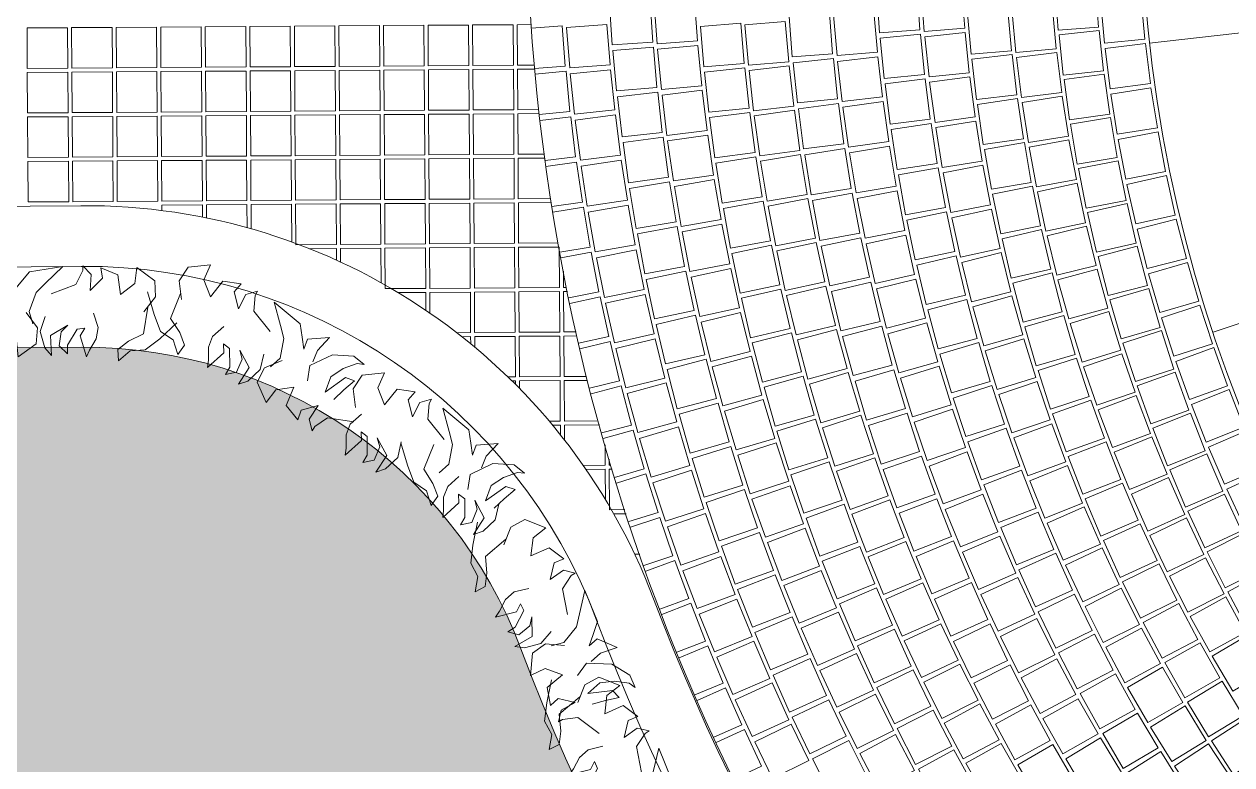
# Model space of a CAD drawing. Header units: millimetres. Extents: x -225363 to 347188, y -782467 to 813415.
# Drawn here: x 12690 to 15672, y 13526 to 15356 of the extents above; entities that cross this region are included whole.
import ezdxf

# ---------------------------------------------------------------- set-up
doc = ezdxf.new("R2010")
doc.units = ezdxf.units.MM
doc.layers.add('Xref SCN', color=8, linetype='Continuous', lineweight=0)

# ---------------------------------------------------------------- blocks, each defined once
blk = doc.blocks.new('*U32')
at = {"layer": 'Xref SCN'}
blk.add_lwpolyline([(0, -149.9999999999991), (0, 150)], dxfattribs=at)
blk = doc.blocks.new('*U33')
at = {"layer": 'Xref SCN', "lineweight": -2}
for p, rotation in [((65524.35221361653, 1802.479333716769), 96), ((65669.96123351148, 1117.442754507341), 108)]:
    blk.add_blockref('*U32', p, dxfattribs=dict(at, rotation=rotation))
blk = doc.blocks.new('A$C2f154b3d')
at = {"layer": 'Xref SCN'}
blk.add_circle((3499.99472096446, 3499.998387015396), 3499.999999999962, dxfattribs=at)
at = {"layer": 'Xref SCN', "rotation": 0.385556068999002}
blk.add_blockref('*U33', (-65339.96131401393, 884.0535639935115), dxfattribs=at)
blk = doc.blocks.new('tre')
at = {"layer": 'Xref SCN', "ltscale": 100}
for points in [[(220, 3680), (-60, 3640), (-140, 3480), (-230, 3370), (-350, 3380), (-240, 3500), (-230, 3660), (-110, 3810), (60, 3990)], [(350, 2660), (450, 2920), (600, 2990), (650, 2990), (560, 3080), (390, 3070), (520, 3200), (630, 3180), (560, 3360), (350, 3390), (470, 3540), (640, 3560), (500, 3750), (330, 3760), (170, 3640)], [(150, 3110), (0, 3160), (-120, 3140), (-240, 3070), (-310, 3040), (-90, 2970), (-10, 3020), (-20, 2940), (-190, 2840), (-280, 2840), (-200, 2750), (-50, 2770), (20, 2840), (-90, 2660), (-300, 2670), (-220, 2600), (-50, 2550), (110, 2600)], [(300, 2110), (430, 2130), (610, 2090), (480, 2280), (370, 2260), (470, 2340), (580, 2430), (640, 2780), (460, 2600), (360, 2500), (160, 2430), (30, 2470)], [(-30, 1420), (-130, 1680), (-280, 1750), (-330, 1750), (-240, 1840), (-70, 1830), (-200, 1960), (-310, 1940), (-240, 2120), (-30, 2150), (-150, 2300), (-320, 2320), (-180, 2510), (-10, 2520), (150, 2400)], [(70, 1720), (210, 1680), (350, 1630), (330, 1730), (90, 1840), (260, 1870), (400, 1800), (520, 1700), (550, 1630), (570, 1770), (470, 1970), (250, 2120), (100, 2060)], [(290, 500), (390, 760), (540, 830), (590, 830), (500, 920), (330, 910), (460, 1040), (570, 1020), (500, 1200), (290, 1230), (410, 1380), (580, 1400), (440, 1590), (270, 1600), (110, 1480)], [(80, 1390), (-70, 1440), (-190, 1420), (-310, 1350), (-380, 1320), (-160, 1250), (-80, 1300), (-90, 1220), (-260, 1120), (-350, 1120), (-270, 1030), (-120, 1050), (-50, 1120), (-160, 940), (-370, 950), (-290, 880), (-120, 830), (40, 880)], [(190, 570), (-90, 530), (-170, 370), (-260, 260), (-380, 270), (-270, 390), (-260, 550), (-140, 700), (30, 880)], [(230, 10), (360, 30), (540, -10), (410, 180), (300, 160), (400, 240), (510, 330), (570, 680), (390, 500), (290, 400), (90, 330), (-40, 370)], [(30, 170), (-120, 220), (-240, 200), (-360, 130), (-430, 100), (-210, 30), (-130, 80), (-140, 0), (-310, -100), (-400, -100), (-320, -190), (-170, -170), (-100, -100), (-210, -280), (-420, -270), (-340, -340), (-170, -390), (-10, -340)], [(-70, -320), (70, -360), (210, -410), (190, -310), (-50, -200), (120, -170), (260, -240), (380, -340), (410, -410), (430, -270), (330, -70), (110, 80), (-40, 20)]]:
    blk.add_lwpolyline(points, dxfattribs=at)
blk = doc.blocks.new('A$Cf999fc33')
at = {"layer": 'Xref SCN', "ltscale": 100}
for points in [[(73.84272275096737, 192.008942775894), (72.93718290980905, 226.0811261450872), (69.76450756634586, 260.7363810978131), (91.2697194244247, 250.3713942577597), (102.2144919480197, 189.5463547789259), (118.9281153751072, 226.3384435711778), (111.2211690265685, 262.1598416908528), (95.54667300335132, 295.1961835560505), (81.42593923630193, 306.0790911481017), (114.3319794384297, 302.4503599841264), (153.8439736538567, 268.1175732889678), (175.0234313544352, 209.4945184811368), (152.6745445868, 178.9859154444421)], [(175.6716537694447, 221.4132675771834), (187.7858553600963, 249.7198859428754), (189.2126018530689, 292.8606113221613), (224.7082458152436, 252.3094897029805), (213.7601873916574, 228.5371423423057), (237.7279872468207, 246.543924699421), (264.545994187938, 266.2347709755995), (347.394166277023, 259.4300785681698), (296.0904387286864, 229.1169280259055), (267.5883678684477, 212.2762888357393), (240.0569876809604, 171.0150798699469), (241.5455991055351, 139.2100320032914)], [(303.2794643251691, 200.6800079972018), (368.0557032255456, 208.1915018513682), (392.6717254957184, 238.1170333045884), (395.5870834132656, 249.4527108171606), (410.7436586844269, 223.8008470429922), (398.5643062624149, 185.8426150837331), (435.6169983805157, 207.7354460309143), (437.4965147939511, 233.8400797256036), (474.2234527547844, 207.474842704949), (468.7803560087923, 158.1157824016409), (509.7842475485522, 176.5753346793354), (524.230735473102, 213.9504950550618), (559.1433078518603, 171.1322379333433), (551.4982264349237, 132.0078628070769), (514.963455068646, 102.7305537688662)], [(-0.002058159559965134, 186.8297352558002), (53.11274907086045, 148.9985190596199), (60.23662383598275, 110.9099854374072), (57.32126591843553, 99.57430792483501), (82.97312969248742, 114.7308831959381), (90.61821110942401, 153.8552583222045), (112.5110420566052, 116.8025662039872), (101.5629836332519, 93.03021884331247), (146.4529237628449, 98.4048788578948), (165.4988335240632, 144.2655096602393), (192.5090070597362, 108.3138098775526), (187.1310611451045, 68.60636316775344), (238.3696378620807, 89.26790011645062), (250.5489902840927, 127.2261320757098), (232.672509589931, 170.4971591179492)], [(393.6391302684788, 129.0990766893956), (396.2287340285257, 92.17668623419013), (384.6976040215231, 66.13720337097766), (361.8307965018321, 43.01307842531241), (350.9478889098391, 28.89234465820482), (347.9055152290966, 82.8508267980651), (363.9057654098142, 98.07255290064495), (345.1856098060962, 100.4699900661362), (312.6020378614776, 67.75940235843882), (307.3543936100323, 47.35518283577403), (291.6147467554547, 70.73991110740462), (304.895091512939, 103.5808004781138), (324.8465411150828, 115.3692479112069), (277.624314651126, 100.9260458865901), (267.6469469002914, 52.73312875028932), (256.4415710505564, 74.95171385491267), (255.0181104575749, 116.4083753151353), (275.6829333060887, 149.7671854379005)], [(526.9473549963441, 111.7339449474239), (501.5528086482082, 50.58643721102271), (460.6140679400414, 41.77849852695363), (430.4279331606813, 27.7880664227996), (425.6982096612919, -0.0006311908946372569), (459.3176231100224, 17.94100033480208), (496.1748627335764, 10.87899050128181), (537.1787542733364, 29.33854277891805), (587.8994102382567, 57.38455781870289)]]:
    blk.add_lwpolyline(points, dxfattribs=at)
blk = doc.blocks.new('*U68')
at = {"layer": 'Xref SCN'}
blk.add_lwpolyline([(0, -149.9999999999991), (0, 150)], dxfattribs=at)
blk = doc.blocks.new('*U69')
at = {"layer": 'Xref SCN', "lineweight": -2}
for p, rotation in [((65524.35221361653, 1802.479333716769), 96), ((65669.96123351148, 1117.442754507341), 108)]:
    blk.add_blockref('*U68', p, dxfattribs=dict(at, rotation=rotation))
blk = doc.blocks.new('*U62')
at = {"layer": 'Xref SCN', "ltscale": 3}
blk.add_lwpolyline([(-50, 50), (50, 50), (50, -50), (-50, -50)], close=True, dxfattribs=at)
blk = doc.blocks.new('*U53')
at = {"layer": 'Xref SCN', "lineweight": -2}
for p, rotation in [((1119437.149591485, 397969.6295839106), 95.40000000000002), ((1119449.421848792, 397858.4688678356), 97.2), ((1119465.179692953, 397747.7484837813), 99.00000000000001), ((1119484.407572878, 397637.5776993993), 100.8), ((1119507.08651297, 397528.0652399528), 102.6), ((1119533.194131854, 397419.3191810176), 104.4), ((1119562.704664462, 397311.4468418249), 106.2), ((1119595.588987461, 397204.5546793497), 108), ((1119631.814647995, 397098.7481832513), 109.8), ((1119671.345895709, 396994.131771767), 111.6000000000001), ((1119714.143718037, 396890.8086886647), 113.4), ((1119760.165878693, 396788.8809013529), 115.2)]:
    blk.add_blockref('*U62', p, dxfattribs=dict(at, rotation=rotation))
blk = doc.blocks.new('*U54')
at = {"layer": 'Xref SCN', "ltscale": 3}
blk.add_lwpolyline([(-50, 50), (50, 50), (50, -50), (-50, -50)], close=True, dxfattribs=at)
blk = doc.blocks.new('*U55')
at = {"layer": 'Xref SCN', "lineweight": -2}
for p, rotation in [((1119323.854152624, 398000.4796219468), 94.28571428571426), ((1119334.590683368, 397891.2000622711), 95.99999999999999), ((1119348.591557758, 397782.2906009206), 97.71428571428568), ((1119365.844243115, 397673.8487266132), 99.4285714285714), ((1119386.333295949, 397565.9715095129), 101.1428571428571), ((1119410.040375783, 397458.7555143393), 102.8571428571428), ((1119436.94426157, 397352.2967139286), 104.5714285714286), ((1119467.020870688, 397246.6904033251), 106.2857142857142), ((1119500.2432805, 397142.0311144795), 108), ((1119536.581752448, 397038.4125316296), 109.7142857142857), ((1119576.003758678, 396935.9274074404), 111.4285714285714), ((1119618.474011157, 396834.667479978), 113.1428571428571), ((1119663.954493257, 396734.7233905913), 114.8571428571428), ((1119712.404493786, 396636.1846027761), 116.5714285714285), ((1119763.780643431, 396539.1393220928), 118.2857142857142)]:
    blk.add_blockref('*U54', p, dxfattribs=dict(at, rotation=rotation))
blk = doc.blocks.new('*U56')
at = {"layer": 'Xref SCN', "ltscale": 3}
blk.add_lwpolyline([(-50, 50), (50, 50), (50, -50), (-50, -50)], close=True, dxfattribs=at)
blk = doc.blocks.new('*U57')
at = {"layer": 'Xref SCN', "lineweight": -2}
for p, rotation in [((1119218.386860581, 397946.1764274721), 95.4418604651163), ((1119230.468357961, 397836.375865186), 97.11627906976747), ((1119245.753064439, 397726.9752079432), 98.79069767441864), ((1119264.227927056, 397618.0678826222), 100.4651162790698), ((1119285.877168496, 397509.7468948018), 102.1395348837209), ((1119310.682300559, 397402.1047493354), 103.8139534883721), ((1119338.622139955, 397295.2333713532), 105.4883720930233), ((1119369.672826388, 397189.2240277588), 107.1627906976745), ((1119403.807842936, 397084.1672492884), 108.8372093023256), ((1119440.998038695, 396980.1527531991), 110.5116279069768), ((1119481.211653673, 396877.2693666509), 112.1860465116279), ((1119524.414345916, 396775.6049508495), 113.8604651162791), ((1119570.569220831, 396675.2463260139), 115.5348837209303), ((1119619.636862696, 396576.2791972329), 117.2093023255814), ((1119671.575368319, 396478.7880812741), 118.8837209302326), ((1119726.340382827, 396382.8562344072), 120.5581395348838)]:
    blk.add_blockref('*U56', p, dxfattribs=dict(at, rotation=rotation))
blk = doc.blocks.new('*U58')
at = {"layer": 'Xref SCN', "ltscale": 3}
blk.add_lwpolyline([(-50, 50), (50, 50), (50, -50), (-50, -50)], close=True, dxfattribs=at)
blk = doc.blocks.new('*U59')
at = {"layer": 'Xref SCN', "lineweight": -2}
for p, rotation in [((1119108.18700267, 397941.8784444159), 94.90909090909096), ((1119120.125977262, 397831.4241427898), 96.5454545454546), ((1119135.214221703, 397721.3558151849), 98.18181818181824), ((1119153.439429803, 397611.7632349081), 99.81818181818184), ((1119174.786736822, 397502.7357872397), 101.4545454545455), ((1119199.238731589, 397394.3623965299), 103.0909090909091), ((1119226.775470707, 397286.7314536707), 104.7272727272728), ((1119257.374494816, 397179.9307440029), 106.3636363636364), ((1119291.010846915, 397074.047375717), 108), ((1119327.65709271, 396969.1677088072), 109.6363636363637), ((1119367.283343, 396865.3772846341), 111.2727272727273), ((1119409.857278044, 396762.7607561563), 112.909090909091), ((1119455.344173933, 396661.4018188865), 114.5454545454546), ((1119503.7069309, 396561.3831426275), 116.1818181818182), ((1119554.906103587, 396462.7863040466), 117.8181818181819), ((1119608.899933215, 396365.6917201395), 119.4545454545455), ((1119665.644381642, 396270.1785826414), 121.0909090909091), ((1119725.093167282, 396176.3247934372), 122.7272727272727)]:
    blk.add_blockref('*U58', p, dxfattribs=dict(at, rotation=rotation))
blk = doc.blocks.new('*U60')
at = {"layer": 'Xref SCN', "ltscale": 3}
blk.add_lwpolyline([(-50, 50), (50, 50), (50, -50), (-50, -50)], close=True, dxfattribs=at)
blk = doc.blocks.new('*U61')
at = {"layer": 'Xref SCN', "lineweight": -2}
for p, rotation in [((1118993.139176564, 397997.7790668172), 94.4), ((1119003.262603998, 397886.5413262538), 95.99999999999999), ((1119016.488024466, 397775.6296182959), 97.6), ((1119032.80512518, 397665.1304285571), 99.19999999999999), ((1119052.201182557, 397555.1299209815), 100.8), ((1119074.661072135, 397445.7138706562), 102.4), ((1119100.167280368, 397336.9675969258), 104), ((1119128.699918281, 397228.9758968634), 105.6), ((1119160.236736982, 397121.8229791482), 107.2), ((1119194.753145009, 397015.5923984024), 108.8), ((1119232.222227504, 396910.3669900372), 110.4), ((1119272.614767205, 396806.2288056608), 112), ((1119315.899267223, 396703.2590490968), 113.6), ((1119362.041975607, 396601.5380130641), 115.2), ((1119411.006911663, 396501.1450165667), 116.8), ((1119462.755894005, 396402.1583430434), 118.4), ((1119517.248570334, 396304.6551793244), 120), ((1119574.442448899, 396208.7115554441), 121.6), ((1119634.292931636, 396114.4022853543), 123.2)]:
    blk.add_blockref('*U60', p, dxfattribs=dict(at, rotation=rotation))
blk = doc.blocks.new('*U35')
at = {"layer": 'Xref SCN', "ltscale": 3}
blk.add_lwpolyline([(-50, 50), (50, 50), (50, -50), (-50, -50)], close=True, dxfattribs=at)
blk = doc.blocks.new('*U36')
at = {"layer": 'Xref SCN', "lineweight": -2}
for p, rotation in [((1118882.978816499, 397994.2487973199), 93.9130434782609), ((1118892.986683666, 397882.4184245232), 95.47826086956526), ((1118906.045440894, 397770.9031406167), 97.0434782608696), ((1118922.145343249, 397659.7861624844), 98.60869565217396), ((1118941.274376381, 397549.1504097798), 100.1739130434783), ((1118963.418265489, 397439.0784430476), 101.7391304347827), ((1118988.560485972, 397329.6524021146), 103.304347826087), ((1119016.682275763, 397220.9539447933), 104.8695652173913), ((1119047.762649329, 397113.0641859461), 106.4347826086957), ((1119081.77841333, 397006.0636369546), 108), ((1119118.704183928, 396900.0321456381), 109.5652173913044), ((1119158.512405731, 396795.0488366694), 111.1304347826087), ((1119201.173372349, 396691.1920525277), 112.6956521739131), ((1119246.655248573, 396588.5392950377), 114.2608695652174), ((1119294.92409412, 396487.1671675341), 115.8260869565217), ((1119345.94388897, 396387.1513176973), 117.3913043478261), ((1119399.676560239, 396288.5663811028), 118.9565217391305), ((1119456.082010595, 396191.4859255249), 120.5217391304348), ((1119515.118148177, 396095.9823960377), 122.0869565217392)]:
    blk.add_blockref('*U35', p, dxfattribs=dict(at, rotation=rotation))
blk = doc.blocks.new('*U37')
at = {"layer": 'Xref SCN', "ltscale": 3}
blk.add_lwpolyline([(-50, 50), (50, 50), (50, -50), (-50, -50)], close=True, dxfattribs=at)
blk = doc.blocks.new('*U38')
at = {"layer": 'Xref SCN', "lineweight": -2}
for p, rotation in [((1118777.272269115, 397938.4190898897), 94.97872340425533), ((1118788.565726198, 397826.1591207501), 96.51063829787236), ((1118802.85627944, 397714.2411913013), 98.04255319148936), ((1118820.133713634, 397602.7453029836), 99.57446808510642), ((1118840.385678483, 397491.7511555532), 101.1063829787234), ((1118863.597697431, 397381.3380901105), 102.6382978723404), ((1118889.753178006, 397271.5850323855), 104.1702127659575), ((1118918.833423685, 397162.5704363202), 105.7021276595745), ((1118950.817647259, 397054.372227987), 107.2340425531915), ((1118985.682985687, 396947.067749887), 108.7659574468085), ((1119023.404516447, 396840.7337056622), 110.2978723404256), ((1119063.955275344, 396735.446105267), 111.8297872340426), ((1119107.306275787, 396631.2802106343), 113.3617021276596), ((1119153.426529513, 396528.3104818769), 114.8936170212766), ((1119202.28306873, 396426.6105240609), 116.4255319148936), ((1119253.840969692, 396326.2530345923), 117.9574468085106), ((1119308.063377658, 396227.3097512502), 119.4893617021277), ((1119364.911533236, 396129.8514009078), 121.0212765957447)]:
    blk.add_blockref('*U37', p, dxfattribs=dict(at, rotation=rotation))
blk = doc.blocks.new('*U39')
at = {"layer": 'Xref SCN', "ltscale": 3}
blk.add_lwpolyline([(-50, 50), (50, 50), (50, -50), (-50, -50)], close=True, dxfattribs=at)
blk = doc.blocks.new('*U40')
at = {"layer": 'Xref SCN', "lineweight": -2}
for p, rotation in [((1118667.051903279, 397935.0197748109), 94.5), ((1118678.206232425, 397822.2112765145), 96), ((1118692.30972149, 397709.7334211704), 97.50000000000001), ((1118709.352704646, 397597.6632954824), 99.00000000000003), ((1118729.323501484, 397486.0777067165), 100.5), ((1118752.208425019, 397375.0531300615), 102), ((1118777.991791065, 397264.6656562164), 103.5), ((1118806.655928993, 397154.9909392418), 105), ((1118838.181193833, 397046.1041447104), 106.5), ((1118872.545979745, 396938.0798981921), 108), ((1118909.726734819, 396830.9922341094), 109.5), ((1118949.697977225, 396724.9145449984), 111), ((1118992.432312669, 396619.9195312083), 112.5), ((1119037.900453171, 396516.079151077), 114), ((1119086.071237141, 396413.4645716141), 115.5), ((1119136.911650728, 396312.1461197265), 117), ((1119190.386850453, 396212.1932340205), 118.5), ((1119246.460187085, 396113.6744172109), 120)]:
    blk.add_blockref('*U39', p, dxfattribs=dict(at, rotation=rotation))
blk = doc.blocks.new('*U41')
at = {"layer": 'Xref SCN', "ltscale": 3}
blk.add_lwpolyline([(-50, 50), (50, 50), (50, -50), (-50, -50)], close=True, dxfattribs=at)
blk = doc.blocks.new('*U42')
at = {"layer": 'Xref SCN', "lineweight": -2}
for p, rotation in [((1118558.516960876, 397914.5958666392), 95.04000000000003), ((1118569.715966763, 397803.5728304862), 96.48), ((1118583.701455378, 397692.8662886847), 97.92), ((1118600.464593189, 397582.5461658592), 99.36000000000003), ((1118619.994792236, 397472.6821425638), 100.8), ((1118642.279716829, 397363.3436112705), 102.24), ((1118667.30529133, 397254.5996325391), 103.68), ((1118695.055709052, 397146.5188913973), 105.12), ((1118725.513442234, 397039.1696539578), 106.56), ((1118758.659253121, 396932.6197242997), 108), ((1118794.472206107, 396826.9364016424), 109.44), ((1118832.929680964, 396722.1864378376), 110.88), ((1118874.007387127, 396618.4359952076), 112.32), ((1118917.679379035, 396515.7506047558), 113.76), ((1118963.918072522, 396414.1951247755), 115.2), ((1119012.69426224, 396313.8336998847), 116.64), ((1119063.9771401, 396214.7297205104), 118.08), ((1119117.734314739, 396116.94578285), 119.52)]:
    blk.add_blockref('*U41', p, dxfattribs=dict(at, rotation=rotation))
blk = doc.blocks.new('*U43')
at = {"layer": 'Xref SCN', "ltscale": 3}
blk.add_lwpolyline([(-50, 50), (50, 50), (50, -50), (-50, -50)], close=True, dxfattribs=at)
blk = doc.blocks.new('*U44')
at = {"layer": 'Xref SCN', "lineweight": -2}
for p, rotation in [((1118448.331284634, 397910.7774766691), 94.58823529411768), ((1118459.411415444, 397799.2150145956), 96.00000000000004), ((1118473.236797394, 397687.9594032467), 97.4117647058824), ((1118489.799037148, 397577.078185464), 98.82352941176472), ((1118509.088079838, 397466.6386767962), 100.2352941176471), ((1118531.09221516, 397356.707924632), 101.6470588235294), ((1118555.798084492, 397247.3526674964), 103.0588235294118), ((1118583.190688999, 397138.6392945332), 104.4705882352941), ((1118613.253398737, 397030.6338052013), 105.8823529411765), ((1118645.967962756, 396923.4017692059), 107.2941176470588), ((1118681.314520173, 396817.0082866919), 108.7058823529412), ((1118719.271612232, 396711.5179487216), 110.1176470588236), ((1118759.816195333, 396606.994798062), 111.5294117647059), ((1118802.923655021, 396503.5022903044), 112.9411764705883), ((1118848.567820926, 396401.1032553408), 114.3529411764707), ((1118896.720982657, 396299.8598592203), 115.764705882353), ((1118947.353906618, 396199.8335664081), 117.1764705882353), ((1119000.435853764, 396101.0851024711), 118.5882352941177)]:
    blk.add_blockref('*U43', p, dxfattribs=dict(at, rotation=rotation))
blk = doc.blocks.new('*U45')
at = {"layer": 'Xref SCN', "ltscale": 3}
blk.add_lwpolyline([(-50, 50), (50, 50), (50, -50), (-50, -50)], close=True, dxfattribs=at)
blk = doc.blocks.new('*U46')
at = {"layer": 'Xref SCN', "lineweight": -2}
for p, rotation in [((1118333.591307909, 397967.1090105706), 94.15384615384615), ((1118343.104767687, 397854.9003078628), 95.53846153846152), ((1118355.326832175, 397742.9542493346), 96.92307692307692), ((1118370.25036403, 397631.3362083319), 98.30769230769229), ((1118387.86664833, 397520.1113666472), 99.6923076923077), ((1118408.165397662, 397409.3446764562), 101.0769230769231), ((1118431.134758127, 397299.1008223864), 102.4615384615385), ((1118456.761316266, 397189.4441837444), 103.8461538461538), ((1118485.030106891, 397080.438796919), 105.2307692307692), ((1118515.924621823, 396972.1483179866), 106.6153846153846), ((1118549.426819536, 396864.6359855372), 108), ((1118585.51713569, 396757.9645837455), 109.3846153846154), ((1118624.174494558, 396652.1964057062), 110.7692307692308), ((1118665.376321328, 396547.3932170569), 112.1538461538461), ((1118709.098555296, 396443.6162199083), 113.5384615384615), ((1118755.315663908, 396340.9260171045), 114.9230769230769), ((1118804.000657674, 396239.382576832), 116.3076923076923), ((1118855.125105928, 396139.0451976005), 117.6923076923077)]:
    blk.add_blockref('*U45', p, dxfattribs=dict(at, rotation=rotation))
blk = doc.blocks.new('*U47')
at = {"layer": 'Xref SCN', "ltscale": 3}
blk.add_lwpolyline([(-50, 50), (50, 50), (50, -50), (-50, -50)], close=True, dxfattribs=at)
blk = doc.blocks.new('*U48')
at = {"layer": 'Xref SCN', "lineweight": -2}
for p, rotation in [((1118223.440915815, 397963.9215858651), 93.73584905660377), ((1118232.856313057, 397851.2172633556), 95.09433962264151), ((1118244.941048029, 397738.7678382872), 96.45283018867921), ((1118259.688327368, 397626.6365234387), 97.81132075471697), ((1118277.089860979, 397514.8863527653), 99.16981132075473), ((1118297.135866693, 397403.580145964), 100.5283018867924), ((1118319.815075765, 397292.7804731604), 101.8867924528302), ((1118345.114739214, 397182.5496197348), 103.2452830188679), ((1118373.020634982, 397072.9495513091), 104.6037735849057), ((1118403.517075936, 396964.0418789131), 105.9622641509434), ((1118436.586918682, 396855.8878243506), 107.3207547169811), ((1118472.211573203, 396748.5481857831), 108.6792452830189), ((1118510.371013311, 396642.0833035533), 110.0377358490566), ((1118551.043787902, 396536.5530262647), 111.3962264150943), ((1118594.207033017, 396432.0166771382), 112.7547169811321), ((1118639.836484693, 396328.5330206637), 114.1132075471698), ((1118687.906492603, 396226.1602295664), 115.4716981132075), ((1118738.390034478, 396124.9558521051), 116.8301886792453)]:
    blk.add_blockref('*U47', p, dxfattribs=dict(at, rotation=rotation))
blk = doc.blocks.new('*U49')
at = {"layer": 'Xref SCN', "ltscale": 3}
blk.add_lwpolyline([(-50, 50), (50, 50), (50, -50), (-50, -50)], close=True, dxfattribs=at)
blk = doc.blocks.new('*U50')
at = {"layer": 'Xref SCN', "lineweight": -2}
for p, rotation in [((1118117.527931814, 397907.6248469453), 94.66666666666666), ((1118128.083336074, 397794.5562785783), 96), ((1118141.26686995, 397681.7639377647), 97.33333333333336), ((1118157.071394326, 397569.3089035469), 98.66666666666666), ((1118175.488350772, 397457.2520723098), 99.99999999999999), ((1118196.507766182, 397345.6541248042), 101.3333333333334), ((1118220.118258173, 397234.5754932875), 102.6666666666667), ((1118246.307041245, 397124.0763287981), 104), ((1118275.059933711, 397014.2164685829), 105.3333333333334), ((1118306.361365372, 396905.0554036943), 106.6666666666667), ((1118340.194385951, 396796.6522467747), 108), ((1118376.540674271, 396689.0657000458), 109.3333333333334), ((1118415.380548175, 396582.3540235208), 110.6666666666667), ((1118456.692975186, 396476.5750034548), 112), ((1118500.455583896, 396371.7859210534), 113.3333333333333), ((1118546.644676081, 396268.0435214532), 114.6666666666667), ((1118595.235239532, 396165.4039829937), 116)]:
    blk.add_blockref('*U49', p, dxfattribs=dict(at, rotation=rotation))
blk = doc.blocks.new('*U51')
at = {"layer": 'Xref SCN', "ltscale": 3}
blk.add_lwpolyline([(50, 38.29288959142286), (50, -38.29288959142286), (-50, -38.29288959142286), (-50, 37.69483765627956)], dxfattribs=at)
blk = doc.blocks.new('*U52')
at = {"layer": 'Xref SCN', "lineweight": -2}
for p, rotation in [((1118019.001592296, 397905.4102239829), 94.25454545454545), ((1118029.417913829, 397792.1448168769), 95.56363636363635), ((1118042.419173488, 397679.1469432312), 96.87272727272725), ((1118057.998584539, 397566.4755886088), 98.18181818181816), ((1118076.148014436, 397454.1895681273), 99.49090909090906), ((1118096.85798907, 397342.3474957581), 100.8), ((1118120.11769771, 397231.0077537289), 102.1090909090909), ((1118145.914998649, 397120.2284620476), 103.4181818181818), ((1118174.236425544, 397010.0674481642), 104.7272727272727), ((1118205.06719444, 396900.5822167837), 106.0363636363636), ((1118238.391211492, 396791.8299198486), 107.3454545454545), ((1118274.191081367, 396683.8673267056), 108.6545454545455), ((1118312.448116316, 396576.7507944709), 109.9636363636364), ((1118353.142345943, 396470.536238612), 111.2727272727273), ((1118396.252527615, 396365.2791037596), 112.5818181818182), ((1118441.756157562, 396261.0343347645), 113.8909090909091), ((1118489.629482617, 396157.8563480168), 115.2)]:
    blk.add_blockref('*U51', p, dxfattribs=dict(at, rotation=rotation))
blk = doc.blocks.new('A$C5a1e36a9')
at = {"layer": 'Xref SCN'}
blk.add_circle((5016.627436342184, 5016.625725506747), 5016.625646776831, dxfattribs=at)
for name in ['*U52', '*U50', '*U48', '*U46', '*U44', '*U42', '*U40', '*U38', '*U36', '*U61', '*U59', '*U57', '*U55', '*U53']:
    blk.add_blockref(name, (-1117964.722749129, -393288.0294538178), dxfattribs=at)
blk = doc.blocks.new('A$C997e597b')
at = {"layer": 'Xref SCN', "ltscale": 3}
for points in [[(9009.276322457707, 9571.82780974923), (9109.274104324868, 9572.4938590292), (9109.940153604839, 9472.496077162039), (9009.942371737678, 9471.830027882068)], [(9119.273882511538, 9572.560463957197), (9219.271664378932, 9573.226513237227), (9219.937713658903, 9473.228731370065), (9119.939931791509, 9472.562682090036)], [(9229.271442565601, 9573.293118165224), (9329.269224432763, 9573.959167445195), (9329.935273712734, 9473.961385578034), (9229.937491845572, 9473.295336298062)], [(9339.269002619432, 9574.025772373192), (9439.266784486594, 9574.691821653163), (9439.932833766565, 9474.694039786002), (9339.935051899403, 9474.02799050603)], [(9449.266562673263, 9574.75842658116), (9549.264344540425, 9575.42447586119), (9549.930393820396, 9475.426693994028), (9449.932611953234, 9474.760644713999)], [(9559.264122727327, 9575.491080789187), (9659.261904594488, 9576.157130069158), (9659.92795387446, 9476.159348201996), (9559.930172007298, 9475.493298922025)], [(9669.261682781158, 9576.223734997155), (9769.25946464832, 9576.889784277126), (9769.92551392829, 9476.892002409964), (9669.927732061129, 9476.225953129993)], [(9779.259242834989, 9576.956389205123), (9879.25702470215, 9577.622438485152), (9879.923073982121, 9477.62465661799), (9779.92529211496, 9476.958607337961)], [(9889.256802889053, 9577.68904341315), (9989.254584756214, 9578.35509269312), (9989.920634036185, 9478.357310825959), (9889.922852169024, 9477.691261545988)], [(9999.254362942884, 9578.421697621117), (10099.25214481005, 9579.087746901088), (10099.91819409002, 9479.089965033927), (9999.920412222855, 9478.423915753956)], [(10109.25192299671, 9579.154351829085), (10209.24970486388, 9579.820401109115), (10209.91575414385, 9479.822619241953), (10109.91797227669, 9479.156569961924)], [(9010.008976665791, 9461.83024969534), (9110.006758532953, 9462.496298975311), (9110.672807812924, 9362.49851710815), (9010.675025945762, 9361.832467828179)], [(9120.006536719622, 9462.562903903308), (9220.004318587016, 9463.228953183338), (9220.670367866987, 9363.231171316176), (9120.672585999593, 9362.565122036147)], [(9230.004096773686, 9463.295558111335), (9330.001878640847, 9463.961607391306), (9330.667927920818, 9363.963825524144), (9230.670146053657, 9363.297776244173)], [(9340.001656827517, 9464.028212319303), (9439.999438694678, 9464.694261599274), (9440.66548797465, 9364.696479732112), (9340.667706107488, 9364.030430452141)], [(9449.999216881348, 9464.760866527271), (9549.99699874851, 9465.4269158073), (9550.66304802848, 9365.429133940139), (9450.665266161319, 9364.76308466011)], [(9559.996776935412, 9465.493520735297), (9659.994558802573, 9466.159570015268), (9660.660608082544, 9366.161788148107), (9560.662826215383, 9365.495738868136)], [(9669.994336989243, 9466.226174943266), (9769.992118856404, 9466.892224223237), (9770.658168136375, 9366.894442356075), (9670.660386269214, 9366.228393076104)], [(9779.991897043074, 9466.958829151234), (9879.989678910235, 9467.624878431263), (9880.655728190206, 9367.627096564102), (9780.657946323045, 9366.961047284072)], [(9889.989457097137, 9467.69148335926), (9989.987238964299, 9468.357532639231), (9990.65328824427, 9368.35975077207), (9890.655506377108, 9367.693701492099)], [(9999.987017150968, 9468.424137567228), (10099.98479901813, 9469.0901868472), (10100.6508482981, 9369.092404980038), (10000.65306643094, 9368.426355700067)], [(10109.9845772048, 9469.156791775196), (10209.98235907196, 9469.822841055226), (10210.64840835193, 9369.825059188064), (10110.65062648477, 9369.159009908035)], [(9010.741630873643, 9351.832689641451), (9110.739412740804, 9352.498738921422), (9111.405462020775, 9252.500957054202), (9011.407680153614, 9251.834907774231)], [(9120.739190927474, 9352.56534384942), (9220.736972794868, 9353.231393129448), (9221.40302207484, 9253.233611262229), (9121.405240207445, 9252.5675619822)], [(9230.736750981538, 9353.297998057446), (9330.734532848699, 9353.964047337417), (9331.40058212867, 9253.966265470197), (9231.402800261509, 9253.300216190226)], [(9340.734311035369, 9354.030652265414), (9440.73209290253, 9354.696701545385), (9441.398142182501, 9254.698919678165), (9341.40036031534, 9254.032870398194)], [(9450.7318710892, 9354.763306473382), (9550.729652956361, 9355.429355753411), (9551.395702236332, 9255.431573886191), (9451.39792036917, 9254.765524606162)], [(9560.729431143263, 9355.495960681408), (9660.727213010425, 9356.16200996138), (9661.393262290396, 9256.16422809416), (9561.395480423234, 9255.498178814189)], [(9670.726991197094, 9356.228614889376), (9770.724773064256, 9356.894664169347), (9771.390822344227, 9256.896882302128), (9671.393040477065, 9256.230833022157)], [(9780.724551250925, 9356.961269097344), (9880.722333118087, 9357.627318377374), (9881.388382398058, 9257.629536510154), (9781.390600530896, 9256.963487230125)], [(9890.722111304989, 9357.69392330537), (9990.71989317215, 9358.359972585342), (9991.385942452122, 9258.362190718122), (9891.38816058496, 9257.696141438151)], [(10000.71967135882, 9358.426577513339), (10100.71745322598, 9359.09262679331), (10101.38350250595, 9259.09484492609), (10001.38572063879, 9258.42879564612)], [(10110.71723141265, 9359.159231721307), (10210.71501327981, 9359.825281001336), (10211.38106255978, 9259.827499134117), (10111.38328069262, 9259.161449854088)], [(9011.474285081727, 9241.835129587562), (9111.472066948889, 9242.501178867533), (9112.13811622886, 9142.503397000313), (9012.140334361698, 9141.837347720342)], [(9121.471845135558, 9242.56778379553), (9221.469627002953, 9243.23383307556), (9222.135676282924, 9143.23605120834), (9122.13789441553, 9142.57000192831)], [(9231.469405189622, 9243.300438003556), (9331.467187056784, 9243.966487283527), (9332.133236336755, 9143.968705416308), (9232.135454469593, 9143.302656136337)], [(9341.466965243453, 9244.033092211524), (9441.464747110615, 9244.699141491496), (9442.130796390586, 9144.701359624276), (9342.133014523424, 9144.035310344305)], [(9451.464525297284, 9244.765746419493), (9551.462307164446, 9245.431795699522), (9552.128356444417, 9145.434013832302), (9452.130574577255, 9144.767964552273)], [(9561.462085351348, 9245.498400627519), (9661.45986721851, 9246.16444990749), (9662.12591649848, 9146.16666804027), (9562.128134631319, 9145.5006187603)], [(9671.459645405179, 9246.231054835487), (9771.45742727234, 9246.897104115458), (9772.123476552311, 9146.899322248239), (9672.12569468515, 9146.233272968268)], [(9781.45720545901, 9246.963709043455), (9881.454987326171, 9247.629758323485), (9882.121036606142, 9147.631976456265), (9782.12325473898, 9146.965927176236)], [(9891.454765513074, 9247.696363251482), (9991.452547380235, 9248.362412531453), (9992.118596660206, 9148.364630664233), (9892.120814793045, 9147.698581384262)], [(10001.4523255669, 9248.42901745945), (10101.45010743407, 9249.09506673942), (10102.11615671404, 9149.097284872201), (10002.11837484688, 9148.43123559223)], [(10111.44988562074, 9249.161671667418), (10211.4476674879, 9249.827720947447), (10212.11371676787, 9149.829939080228), (10112.11593490071, 9149.163889800198)], [(9672.192299613263, 9136.23349478154), (9772.190081480425, 9136.89954406151), (9772.856130760396, 9036.90176219435), (9672.858348893235, 9036.235712914378)], [(9782.189859667094, 9136.966148989508), (9882.187641534256, 9137.632198269537), (9882.853690814227, 9037.634416402376), (9782.855908947065, 9036.968367122347)], [(9892.187419721158, 9137.698803197534), (9992.18520158832, 9138.364852477505), (9992.85125086829, 9038.367070610344), (9892.85346900113, 9037.701021330373)], [(10002.18497977499, 9138.431457405502), (10102.18276164215, 9139.097506685473), (10102.84881092212, 9039.099724818312), (10002.85102905496, 9038.433675538341)], [(10112.18253982882, 9139.16411161347), (10212.18032169598, 9139.8301608935), (10212.84637097595, 9039.832379026338), (10112.84858910879, 9039.16632974631)], [(9892.92007392901, 9027.701243143645), (9992.917855796171, 9028.367292423616), (9993.583905076142, 8928.369510556455), (9893.586123208981, 8927.703461276484)], [(10002.91763398284, 9028.433897351613), (10102.91541585, 9029.099946631584), (10103.58146512997, 8929.102164764423), (10003.58368326281, 8928.436115484452)], [(10112.91519403667, 9029.166551559581), (10212.91297590383, 9029.83260083961), (10213.5790251838, 8929.83481897245), (10113.58124331664, 8929.16876969242)], [(10222.9127540905, 9029.899205767608), (10322.9105359579, 9030.565255047579), (10323.57658523787, 8930.567473180417), (10223.57880337047, 8929.901423900446)], [(10113.64784824476, 8919.168991505692), (10213.64563011192, 8919.835040785722), (10214.31167939189, 8819.83725891856), (10114.31389752473, 8819.17120963853)], [(10223.64540829859, 8919.901645713719), (10323.64319016598, 8920.56769499369), (10324.30923944595, 8820.569913126528), (10224.31145757856, 8819.903863846557)], [(10224.37806250644, 8809.90408565983), (10324.37584437383, 8810.5701349398), (10325.0418936538, 8710.57235307258), (10225.04411178641, 8709.90630379261)]]:
    blk.add_lwpolyline(points, close=True, dxfattribs=at)
for points in [[(10261.59083441086, 9480.166808376554), (10219.91553233052, 9479.88922416995), (10219.24948305055, 9579.887006037112), (10253.72285563755, 9580.116620780143)], [(10272.57185482723, 9370.23750900611), (10220.6481865386, 9369.891664116061), (10219.98213725863, 9469.889445983223), (10262.48822166119, 9470.172563732252)], [(10286.00457043876, 9260.32453949604), (10221.38084074645, 9259.894104062114), (10220.71479146648, 9359.891885929334), (10273.69144562352, 9360.244744379772)], [(10301.90780786402, 9150.428025243746), (10222.11349495454, 9149.896544008225), (10221.44744567457, 9249.894325875444), (10287.34791843989, 9250.333265236055)], [(9342.288818381261, 9120.643587458646), (9342.199619451538, 9134.035532157577), (9442.1974013187, 9134.701581437548), (9442.399278214201, 9104.39265031513)], [(9452.412891387241, 9102.382129722508), (9452.197179505369, 9134.768186365545), (9552.19496137253, 9135.434235645575), (9552.575471099699, 9078.306137415115)], [(9562.594428402372, 9075.493272171123), (9562.194739559432, 9135.500840573572), (9662.192521426594, 9136.166889853543), (9662.812154822983, 9043.137789662753)], [(10320.30430968269, 9040.548117729428), (10222.84614916262, 9039.898983954336), (10222.18009988265, 9139.896765821497), (10303.47681637411, 9140.438254027278)], [(9706.710990036605, 9026.460971370223), (9772.922735688277, 9026.901984007622), (9773.114114276133, 8998.169223739824)], [(9783.145018838346, 8993.562648161314), (9782.922513874946, 9026.968588935619), (9882.920295742108, 9027.634638215648), (9883.488206237787, 8942.370992453885)], [(10341.22090949118, 8930.684995681862), (10333.57636342454, 8930.634078108415), (10333.30953405006, 8970.694695816142)], [(9925.65350853256, 8917.916828785033), (9993.650510004256, 8918.369732369727), (9993.944323326461, 8874.25786050153)], [(10003.99031293183, 8867.38648122613), (10003.65028819093, 8918.436337297724), (10103.64807005809, 8919.102386577695), (10104.31411933806, 8819.104604710534), (10070.33136659651, 8818.878257809905)], [(10364.68874298129, 8820.838866484817), (10334.30901763262, 8820.636518054525), (10333.64296835265, 8920.634299921687), (10343.24842322106, 8920.698278403783)], [(10082.99975352082, 8808.962415563234), (10104.38072426594, 8809.104826523806), (10104.49715125421, 8791.624977922358)], [(10114.5529056075, 8783.28756130545), (10114.38050245261, 8809.171431451803), (10214.37828431977, 8809.837480731832), (10215.04433359974, 8709.839698864613), (10196.22928430303, 8709.714378584467)], [(10390.74349905085, 8711.009967849124), (10335.04167184047, 8710.638958000578), (10334.3756225605, 8810.636739867798), (10366.94988614321, 8810.853705328424)], [(10206.37805554597, 8699.781754083524), (10215.11093852785, 8699.839920677943), (10215.16966240644, 8691.023369433125)], [(10225.23789377837, 8680.812706763914), (10225.11071671452, 8699.90652560594), (10325.10849858192, 8700.572574885911), (10325.77454786189, 8600.574793018692), (10298.28297510883, 8600.391681534646)], [(10419.42571587535, 8601.198569785105), (10335.77432604856, 8600.641397946689), (10335.10827676859, 8700.639179813908), (10393.24175172066, 8701.026385993988)], [(10306.60557615082, 8590.446893570363), (10325.84115278977, 8590.575014831964), (10326.00102541782, 8566.572424241924)], [(10336.08664071281, 8553.75181392295), (10335.84093097644, 8590.641619759961), (10422.1650153629, 8591.216593456164)], [(10436.17120365612, 8541.388924670464), (10436.50476212357, 8491.30988717277), (10382.37078256649, 8490.949320193846)], [(10450.78112797556, 8491.404976913938), (10446.50454031024, 8491.376492100768), (10446.40598821803, 8506.172680483316)], [(10389.25532799982, 8480.994953858084), (10436.57136705169, 8481.310108986043), (10437.06860364089, 8406.657140380936)], [(10484.86107164831, 8381.629531168262), (10447.23719451833, 8381.378932046879), (10446.57114523835, 8481.37671391404), (10453.76590314717, 8481.424635610252)], [(10457.6280944813, 8371.447920278239), (10488.09628297435, 8371.65085792978)], [(10521.72295775684, 8271.872614941094), (10509.19667417766, 8271.789181868837)]]:
    blk.add_lwpolyline(points, dxfattribs=at)
at = {"layer": 'Xref SCN'}
blk.add_circle((15258.56133056036, 9923.809390316077), 5016.625646776831, dxfattribs=at)
blk = doc.blocks.new('Xref SCN')
at = {"layer": 'Xref SCN', "ltscale": 3}
blk.add_blockref('A$C2f154b3d', (-3499.994720964452, -3499.998387015396), dxfattribs=at)
at = {"layer": 'Xref SCN', "yscale": 0.2340913466629827, "zscale": 0.2340913466629827}
for p, xscale, rotation in [((-5152.237696659271, -1486.758248665525), 0.2340913466629827, 59.74503855050008), ((-6813.341721164514, -1082.878021732709), -0.2340913466629827, 269.2799666287764)]:
    blk.add_blockref('tre', p, dxfattribs=dict(at, xscale=xscale, rotation=rotation))
at = {"layer": 'Xref SCN', "ltscale": 100, "xscale": -1, "rotation": 287.4860532157655}
for p in [(-5015.309054281315, -2151.104436271513), (-4832.805113185881, -2540.958429241242)]:
    blk.add_blockref('A$Cf999fc33', p, dxfattribs=at)
at = {"layer": 'Xref SCN', "ltscale": 3}
h = blk.add_hatch(dxfattribs=at)
h.set_pattern_fill('CROSS', color=256, scale=30, angle=197)
h.set_pattern_definition([(196.9999999999999, (-1424125.796704574, -442865.0747459244), (-126.4792462612767, -237.8728657606396), [95.24999999999993, -285.7499999999997]), (286.9999999999999, (-1424185.264921013, -442833.454934359), (237.8728657606396, -126.4792462612767), [95.24999999999993, -285.7499999999997])])
edge = h.paths.add_edge_path()
edge.add_line((10158.25248481041, 16567.29161360742), (1851.338825992003, 14451.44343979788))
edge.add_arc((2136.746464633302, 13337.42257832055), 1150.000000000654, 104.3698729064734, 180.3855560689439)
edge.add_line((986.7725019375212, 13329.684030442), (1035.38745512125, 6105.340234971274))
edge.add_arc((2185.361418233575, 6113.078783146311), 1150.000000419184, 180.385556083576, 250.133309335547)
edge.add_arc((-23.55210237688152, -0.07924422139149101), 5350.000000281268, 54.44102472604362, 70.1333093213699, ccw=False)
edge.add_arc((3168.419816109703, 4685.789284040571), 343.1811352010142, 256.3942929210485, 333.3422024317786)
edge.add_arc((7788.188339282695, 2340.315315693876), 4837.894847444187, 44.33072283415328, 153.0645302841241, ccw=False)
edge.add_arc((13743.18888039085, 8157.794208342014), 3487.073147149247, 224.3307228344502, 435.8787816870128)
edge.add_arc((16212.7306757724, 17236.67011801348), 5922.692247420785, 187.7158634724419, 254.1381202870174, ccw=False)
edge.add_arc((10541.85131194201, 16468.33828872615), 199.9999999717396, 187.6327112132098, 187.7158634946018, ccw=False)
edge.add_arc((10194.95235707314, 16421.8504936444), 150.0000000006549, 7.632711191249096, 104.1620853056079)
edge = h.paths.add_edge_path()
edge.add_arc((-13757.86462657561, 9268.2280887509), 1149.999999999663, 104.3599253580993, 180.4403363137304)
edge.add_line((-14907.83066487326, 9259.390059488946), (-14907.8306648724, 2149.033009727815))
edge.add_arc((-13757.86462657403, 2157.871038991669), 1150.000000000405, 180.4403363138248, 270.3855560690533)
edge.add_line((-13750.12607869329, 1007.897076296153), (-6128.956795133097, 1058.860412580692))
edge.add_arc((-6136.702427903992, 2208.823382532624), 1149.989055203435, 270.3859127362743, 340.1336659940865)
edge.add_arc((-23.55170312459495, -0.07963775157440978), 5350.000509182541, 110.6378053248454, 160.1333118404704, ccw=False)
edge.add_arc((-2314.536697075961, 6082.797508539655), 1150.000000000707, 290.637802811165, 360.3855560689717)
edge.add_line((-1164.562734380132, 6090.536056418754), (-1205.642104430852, 12195.0671255059))
edge.add_arc((-2355.616067125199, 12187.32857762662), 1149.999999999226, 0.3855560689807032, 104.3599253581076)
edge.add_line((-2640.83028798044, 13301.39897406491), (-14043.0788474308, 10382.29848518965))
edge = h.paths.add_edge_path()
edge.add_line((-13750.10342724499, -8364.829988773374), (-2217.808474847945, -8287.971851441147))
edge.add_arc((-2225.557910838118, -7138.009647688681), 1149.988314643846, 270.3861024765974, 360.3861024766013)
edge.add_line((-1075.595707085653, -7130.260211698432), (-1082.491659604668, -6105.498722913631))
edge.add_arc((-2232.46562271614, -6113.237271088072), 1150.000000418328, 0.3855560835465677, 70.13330933550203)
edge.add_arc((-23.55210179187861, -0.07924351755855241), 5350.000000579504, 200.6378028130497, 250.133309318957, ccw=False)
edge.add_arc((-6106.428854743411, -2291.063838795871), 1149.999999989781, 20.63780281546618, 90.38555606940805)
edge.add_line((-6114.167402631196, -1141.089876111026), (-13765.59325048783, -1192.053274140098))
edge.add_arc((-13757.84314828146, -2342.014767317753), 1149.987608574801, 90.38613590727235, 180.4409912858983)
edge.add_line((-14907.79669441492, -2350.865846952107), (-14907.83065611986, -7223.695345795784))
edge.add_arc((-13757.86462657333, -7214.856177773401), 1150.000000001009, 180.4403930512026, 270.3855560690091)
edge.add_arc((-13747.7709107266, -8714.815353055687), 349.9931368543271, 90.38184846327579, 90.38555671171002, ccw=False)
at = {"layer": 'Xref SCN'}
for points in [[(-13747.7708684718, -8714.822216072174), (-2215.475916517797, -8637.964078742927, 0.414213562373095), (-725.6036363209132, -7127.904282340986), (-732.499584002042, -6103.143512689394, 0.314089156403509), (-1722.71634892236, -4702.508495199592, -0.2193863281933496), (-4702.688065748211, -1762.375086056843, 0.314089156412974), (-6116.522612857305, -791.0978005074194), (-13767.92442297715, -842.0610376053301, 0.414213562373095), (-15257.79670317172, -2352.120834006615), (-15257.83066487087, -7224.949935877999, 0.414213562373095)], [(-13748.7705363256, -8564.825547228542), (-2216.475584371379, -8487.96740989935, 0.4142135623730936), (-875.6002401532751, -7128.913658150751), (-882.4961878318281, -6104.152888499956, 0.3140891564035087), (-1773.691276288911, -4843.581372748078, -0.2193863281933497), (-4843.062144648546, -1815.243961324952, 0.3140891564129745), (-6115.513237046907, -941.0944043378586), (-13766.92534905718, -992.0577104060976, 0.4143202906387844), (-15107.79669956138, -2351.603358556747), (-15107.83066126076, -7224.432460426852, 0.4141068421613899), (-13748.78024427962, -8564.825612242359, -1.618028626942095e-05)], [(-13750.10342724499, -8364.829988773374), (-2217.808474847945, -8287.971851441147, 0.4142135623731145), (-1075.595707085653, -7130.260211698432), (-1082.491659604668, -6105.498722913631, 0.3140891564034572), (-1841.657846112124, -5031.678542813004, -0.2193863281933511), (-5030.22758318526, -1885.735795017605, 0.3140891564129796), (-6114.167402631196, -1141.089876111026), (-13765.59325048783, -1192.053274140098, 0.4144940081916139), (-14907.79669441492, -2350.865846952107), (-14907.83065611986, -7223.695345795784, 0.4139332661804234), (-13750.12607869348, -8364.830140469527, -1.618028616627661e-05)]]:
    blk.add_lwpolyline(points, format="xyb", close=True, dxfattribs=at)
for centre, radius in [((1.455191522836685e-11, 7.821654435247183e-11), 5016.625646776831), ((1.455191522836685e-11, 2.000888343900442e-11), 3499.999999999962)]:
    blk.add_circle(centre, radius, dxfattribs=at)
at = {"layer": 'Xref SCN', "ltscale": 3}
for name, p in [('A$C997e597b', (-15258.56133056035, -9923.809390316057)), ('A$C5a1e36a9', (-5016.627436342169, -5016.625725506727))]:
    blk.add_blockref(name, p, dxfattribs=at)
at = {"layer": 'Xref SCN', "rotation": 0.385556068999002}
blk.add_blockref('*U69', (-68839.95603497837, -2615.944823021748), dxfattribs=at)

msp = doc.modelspace()

# ---------------------------------------------------------------- block references
msp.add_blockref('Xref SCN', (18946.53077138338, 15698.97744072331))

doc.saveas('drawing.dxf')
